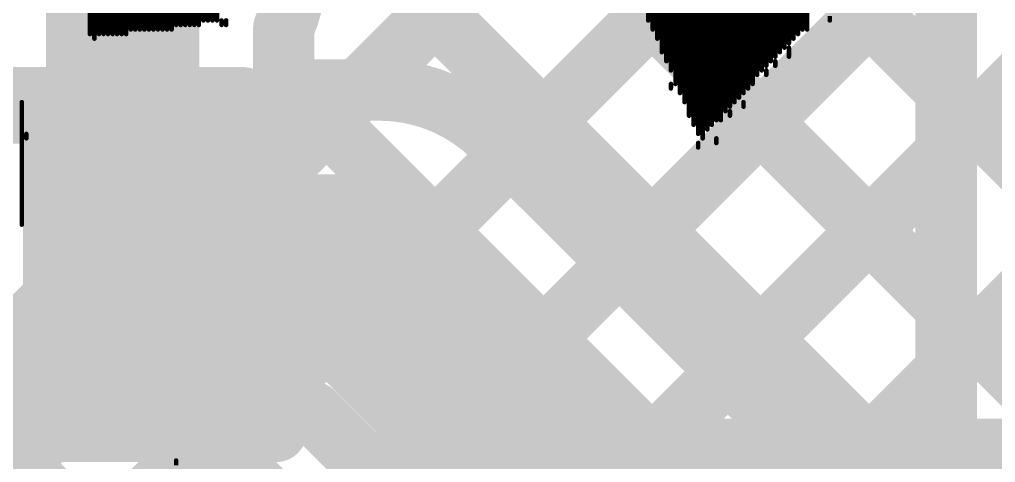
# Model space of a CAD drawing. Header units: millimetres. Extents: x 1.22 to 4.12, y 1.17 to 3.21.
# Drawn here: x 1.5581 to 1.6853, y 2.4304 to 2.4882 of the extents above; entities that cross this region are included whole.
import ezdxf

# ---------------------------------------------------------------- set-up
doc = ezdxf.new("R2010")
doc.units = ezdxf.units.MM
doc.header["$MEASUREMENT"] = 0
for name, color, linetype in [('BottomLayer', 5, 'Continuous'), ('BottomOverlay', 54, 'Continuous'), ('BottomPaste', 16, 'Continuous'), ('BottomSolder', 6, 'Continuous'), ('MultiLayer', 9, 'Continuous'), ('TopLayer', 1, 'Continuous'), ('TopOverlay', 2, 'Continuous')]:
    doc.layers.add(name, color=color, linetype=linetype)

# ---------------------------------------------------------------- blocks, each defined once
blk = doc.blocks.new('R__0402_B_23')
at = {"layer": 'BottomLayer'}
for points in [[(-0.0275, 0.0125), (-0.0275, -0.0125), (-0.0095, 0.0125), (-0.0095, -0.0125)], [(0.0095, 0.0125), (0.0095, -0.0125), (0.0275, 0.0125), (0.0275, -0.0125)]]:
    blk.add_solid(points, dxfattribs=at)
at = {"layer": 'BottomOverlay', "const_width": 0.01}
for points in [[(-0.034, 0.019), (-0.034, -0.019)], [(0.034, 0.019), (-0.034, 0.019)], [(0.034, 0.019), (0.034, -0.019)], [(0.034, -0.019), (-0.034, -0.019)]]:
    blk.add_lwpolyline(points, dxfattribs=at)
at = {"layer": 'BottomOverlay', "const_width": 0.005}
for points in [[(-0.0365, 0.019, 1), (-0.0315, 0.019, 1)], [(-0.0365, 0.019, 1), (-0.0315, 0.019, 1)], [(0.0315, 0.019, 1), (0.0365, 0.019, 1)], [(0.0315, 0.019, 1), (0.0365, 0.019, 1)], [(-0.0365, -0.019, 1), (-0.0315, -0.019, 1)], [(-0.0365, -0.019, 1), (-0.0315, -0.019, 1)], [(0.0315, -0.019, 1), (0.0365, -0.019, 1)], [(0.0315, -0.019, 1), (0.0365, -0.019, 1)]]:
    blk.add_lwpolyline(points, format="xyb", close=True, dxfattribs=at)
at = {"layer": 'BottomPaste'}
for points in [[(-0.0275, 0.0125), (-0.0275, -0.0125), (-0.0095, 0.0125), (-0.0095, -0.0125)], [(0.0095, 0.0125), (0.0095, -0.0125), (0.0275, 0.0125), (0.0275, -0.0125)]]:
    blk.add_solid(points, dxfattribs=at)
at = {"layer": 'BottomSolder'}
for points in [[(-0.0315, 0.0165), (-0.0315, -0.0165), (-0.0055, 0.0165), (-0.0055, -0.0165)], [(0.0055, 0.0165), (0.0055, -0.0165), (0.0315, 0.0165), (0.0315, -0.0165)]]:
    blk.add_solid(points, dxfattribs=at)

msp = doc.modelspace()

# ---------------------------------------------------------------- linework, layer by layer
at = {"layer": 'BottomLayer'}
for points, const_width in [([(1.464, 2.69379), (1.67883, 2.47895)], 0.008), ([(1.464, 2.6655), (1.67883, 2.45067)], 0.008), ([(1.464, 2.63722), (1.67883, 2.42238)], 0.008), ([(1.60219, 2.479), (1.67583, 2.55265)], 0.008), ([(1.62208, 2.47061), (1.67883, 2.52736)], 0.008), ([(1.5715, 2.458), (1.5715, 2.496)], 0.02), ([(1.63623, 2.45647), (1.67883, 2.49908)], 0.008), ([(1.67883, 2.48912), (1.67883, 2.49537)], 0.008), ([(1.67883, 2.48912), (1.67883, 2.49537)], 0.008), ([(1.67883, 2.44813), (1.67883, 2.48912)], 0.008), ([(1.5925, 2.479), (1.5925, 2.48709)], 0.008), ([(1.5925, 2.479), (1.605, 2.479)], 0.008), ([(1.61988, 2.47281), (1.66133, 2.43137)], 0.008), ([(1.65037, 2.44233), (1.67883, 2.4708)], 0.008), ([(1.5715, 2.458), (1.605, 2.458)], 0.02), ([(1.605, 2.458), (1.64652, 2.41648)], 0.02), ([(1.67883, 2.44187), (1.67883, 2.44813)], 0.008), ([(1.67883, 2.44187), (1.67883, 2.44813)], 0.008), ([(1.66417, 2.42785), (1.67883, 2.44251)], 0.008), ([(1.67883, 2.40088), (1.67883, 2.44187)], 0.008), ([(1.5915, 2.437), (1.5963, 2.437)], 0.008), ([(1.5963, 2.437), (1.62552, 2.40778)], 0.008), ([(1.53571, 2.41253), (1.55769, 2.4345)], 0.008), ([(1.55358, 2.4345), (1.57555, 2.41253)], 0.008), ([(1.5545, 2.4345), (1.5915, 2.4345)], 0.008), ([(1.564, 2.41253), (1.58597, 2.4345)], 0.008), ([(1.58187, 2.4345), (1.62552, 2.39085)], 0.008), ([(1.59153, 2.41177), (1.60653, 2.42677)], 0.008)]:
    msp.add_lwpolyline(points, dxfattribs=dict(at, const_width=const_width))
at = {"layer": 'BottomLayer', "const_width": 0.008}
for points in [[(1.5505, 2.48709, -1.223773), (1.59431, 2.496)], [(1.59431, 2.496, -0.100628), (1.5925, 2.48709)], [(1.605, 2.479, -0.198912), (1.61985, 2.47285)], [(1.605, 2.479, -0.199534), (1.61988, 2.47281)], [(1.66133, 2.43137, -0.199534), (1.66752, 2.41648)], [(1.66137, 2.43133, -0.198912), (1.66752, 2.41648)]]:
    msp.add_lwpolyline(points, format="xyb", dxfattribs=at)
at = {"layer": 'BottomLayer'}
for points, const_width in [([(1.56559, 2.496, 1), (1.57741, 2.496, 1)], 0.01181), ([(1.5665, 2.496, 1), (1.5765, 2.496, 1)], 0.01), ([(1.67683, 2.48912, 1), (1.68083, 2.48912, 1)], 0.004), ([(1.67683, 2.48912, 1), (1.68083, 2.48912, 1)], 0.004), ([(1.67683, 2.48912, 1), (1.68083, 2.48912, 1)], 0.004), ([(1.5905, 2.48709, 1), (1.5945, 2.48709, 1)], 0.004), ([(1.5905, 2.48709, 1), (1.5945, 2.48709, 1)], 0.004), ([(1.5905, 2.479, 1), (1.5945, 2.479, 1)], 0.004), ([(1.5905, 2.479, 1), (1.5945, 2.479, 1)], 0.004), ([(1.60019, 2.479, 1), (1.60419, 2.479, 1)], 0.004), ([(1.603, 2.479, 1), (1.607, 2.479, 1)], 0.004), ([(1.603, 2.479, 1), (1.607, 2.479, 1)], 0.004), ([(1.603, 2.479, 1), (1.607, 2.479, 1)], 0.004), ([(1.67683, 2.47895, 1), (1.68083, 2.47895, 1)], 0.004), ([(1.61785, 2.47285, 1), (1.62185, 2.47285, 1)], 0.004), ([(1.61788, 2.47281, 1), (1.62188, 2.47281, 1)], 0.004), ([(1.61788, 2.47281, 1), (1.62188, 2.47281, 1)], 0.004), ([(1.62008, 2.47061, 1), (1.62408, 2.47061, 1)], 0.004), ([(1.67683, 2.4708, 1), (1.68083, 2.4708, 1)], 0.004), ([(1.5665, 2.458, 1), (1.5765, 2.458, 1)], 0.01), ([(1.5665, 2.458, 1), (1.5765, 2.458, 1)], 0.01), ([(1.6, 2.458, 1), (1.61, 2.458, 1)], 0.01), ([(1.6, 2.458, 1), (1.61, 2.458, 1)], 0.01), ([(1.63423, 2.45647, 1), (1.63823, 2.45647, 1)], 0.004), ([(1.67683, 2.45067, 1), (1.68083, 2.45067, 1)], 0.004), ([(1.67683, 2.44813, 1), (1.68083, 2.44813, 1)], 0.004), ([(1.67683, 2.44813, 1), (1.68083, 2.44813, 1)], 0.004), ([(1.67683, 2.44813, 1), (1.68083, 2.44813, 1)], 0.004), ([(1.64837, 2.44233, 1), (1.65237, 2.44233, 1)], 0.004), ([(1.67683, 2.44251, 1), (1.68083, 2.44251, 1)], 0.004), ([(1.67683, 2.44187, 1), (1.68083, 2.44187, 1)], 0.004), ([(1.67683, 2.44187, 1), (1.68083, 2.44187, 1)], 0.004), ([(1.67683, 2.44187, 1), (1.68083, 2.44187, 1)], 0.004), ([(1.5895, 2.437, 1), (1.5935, 2.437, 1)], 0.004), ([(1.5943, 2.437, 1), (1.5983, 2.437, 1)], 0.004), ([(1.5943, 2.437, 1), (1.5983, 2.437, 1)], 0.004), ([(1.5525, 2.4345, 1), (1.5565, 2.4345, 1)], 0.004), ([(1.55569, 2.4345, 1), (1.55969, 2.4345, 1)], 0.004), ([(1.57987, 2.4345, 1), (1.58387, 2.4345, 1)], 0.004), ([(1.58397, 2.4345, 1), (1.58797, 2.4345, 1)], 0.004), ([(1.5895, 2.4345, 1), (1.5935, 2.4345, 1)], 0.004), ([(1.65933, 2.43137, 1), (1.66333, 2.43137, 1)], 0.004), ([(1.65933, 2.43137, 1), (1.66333, 2.43137, 1)], 0.004), ([(1.65937, 2.43133, 1), (1.66337, 2.43133, 1)], 0.004), ([(1.60453, 2.42677, 1), (1.60853, 2.42677, 1)], 0.004), ([(1.66217, 2.42785, 1), (1.66617, 2.42785, 1)], 0.004)]:
    msp.add_lwpolyline(points, format="xyb", close=True, dxfattribs=dict(at, const_width=const_width))
at = {"layer": 'MultiLayer', "const_width": 0.01181}
msp.add_lwpolyline([(1.56559, 2.496, 1), (1.57741, 2.496, 1)], format="xyb", close=True, dxfattribs=at)
at = {"layer": 'TopLayer'}
for points, const_width in [([(1.5925, 2.46931), (1.84819, 2.725)], 0.008), ([(1.464, 2.69379), (1.74721, 2.41058)], 0.008), ([(1.464, 2.6655), (1.71892, 2.41058)], 0.008), ([(1.464, 2.63722), (1.66908, 2.43214)], 0.008), ([(1.572, 2.42053), (1.7515, 2.60003)], 0.008), ([(1.6119, 2.43214), (1.7515, 2.57174)], 0.008), ([(1.64018, 2.43214), (1.75404, 2.546)], 0.008), ([(1.66847, 2.43214), (1.7545, 2.51818)], 0.008), ([(1.5715, 2.4525), (1.5715, 2.496)], 0.02), ([(1.5925, 2.4525), (1.5925, 2.48709)], 0.008), ([(1.5925, 2.48044), (1.64079, 2.43214)], 0.008), ([(1.551, 2.432), (1.5715, 2.4525)], 0.02), ([(1.5925, 2.45215), (1.61251, 2.43214)], 0.008), ([(1.551, 2.372), (1.551, 2.432)], 0.02), ([(1.572, 2.4233), (1.58631, 2.43762)], 0.008), ([(1.58253, 2.43383), (1.60633, 2.41004)], 0.008), ([(1.60802, 2.43214), (1.69302, 2.43214)], 0.008), ([(1.60802, 2.42827), (1.6119, 2.43214)], 0.008), ([(1.60802, 2.41039), (1.60802, 2.43214)], 0.008), ([(1.59153, 2.41177), (1.60802, 2.42827)], 0.008)]:
    msp.add_lwpolyline(points, dxfattribs=dict(at, const_width=const_width))
at = {"layer": 'TopLayer', "const_width": 0.008}
for points in [[(1.5505, 2.48709, -1.223773), (1.59431, 2.496)], [(1.59431, 2.496, -0.100628), (1.5925, 2.48709)], [(1.5925, 2.4525, -0.199534), (1.58631, 2.43762)], [(1.5925, 2.4525, -0.198912), (1.58635, 2.43765)]]:
    msp.add_lwpolyline(points, format="xyb", dxfattribs=at)
at = {"layer": 'TopLayer'}
for points, const_width in [([(1.56559, 2.496, 1), (1.57741, 2.496, 1)], 0.01181), ([(1.5665, 2.496, 1), (1.5765, 2.496, 1)], 0.01), ([(1.5905, 2.48709, 1), (1.5945, 2.48709, 1)], 0.004), ([(1.5905, 2.48709, 1), (1.5945, 2.48709, 1)], 0.004), ([(1.5905, 2.48044, 1), (1.5945, 2.48044, 1)], 0.004), ([(1.5905, 2.46931, 1), (1.5945, 2.46931, 1)], 0.004), ([(1.5665, 2.4525, 1), (1.5765, 2.4525, 1)], 0.01), ([(1.5665, 2.4525, 1), (1.5765, 2.4525, 1)], 0.01), ([(1.5905, 2.4525, 1), (1.5945, 2.4525, 1)], 0.004), ([(1.5905, 2.4525, 1), (1.5945, 2.4525, 1)], 0.004), ([(1.5905, 2.4525, 1), (1.5945, 2.4525, 1)], 0.004), ([(1.5905, 2.45215, 1), (1.5945, 2.45215, 1)], 0.004), ([(1.546, 2.432, 1), (1.556, 2.432, 1)], 0.01), ([(1.546, 2.432, 1), (1.556, 2.432, 1)], 0.01), ([(1.58431, 2.43762, 1), (1.58831, 2.43762, 1)], 0.004), ([(1.58431, 2.43762, 1), (1.58831, 2.43762, 1)], 0.004), ([(1.58435, 2.43765, 1), (1.58835, 2.43765, 1)], 0.004), ([(1.58053, 2.43383, 1), (1.58453, 2.43383, 1)], 0.004), ([(1.60602, 2.43214, 1), (1.61002, 2.43214, 1)], 0.004), ([(1.60602, 2.43214, 1), (1.61002, 2.43214, 1)], 0.004), ([(1.6099, 2.43214, 1), (1.6139, 2.43214, 1)], 0.004), ([(1.6099, 2.43214, 1), (1.6139, 2.43214, 1)], 0.004), ([(1.61051, 2.43214, 1), (1.61451, 2.43214, 1)], 0.004), ([(1.63818, 2.43214, 1), (1.64218, 2.43214, 1)], 0.004), ([(1.63879, 2.43214, 1), (1.64279, 2.43214, 1)], 0.004), ([(1.66647, 2.43214, 1), (1.67047, 2.43214, 1)], 0.004), ([(1.66708, 2.43214, 1), (1.67108, 2.43214, 1)], 0.004), ([(1.60602, 2.42827, 1), (1.61002, 2.42827, 1)], 0.004), ([(1.60602, 2.42827, 1), (1.61002, 2.42827, 1)], 0.004)]:
    msp.add_lwpolyline(points, format="xyb", close=True, dxfattribs=dict(at, const_width=const_width))
at = {"layer": 'TopOverlay', "const_width": 0.000592}
for points in [[(1.64, 2.48807), (1.64, 2.5851)], [(1.64059, 2.48689), (1.64059, 2.5845)], [(1.64118, 2.4857), (1.64118, 2.58391)], [(1.64177, 2.48393), (1.64177, 2.58332)], [(1.64236, 2.48275), (1.64236, 2.58273)], [(1.64296, 2.48156), (1.64296, 2.58214)], [(1.64355, 2.47979), (1.64355, 2.58095)], [(1.64414, 2.47861), (1.64414, 2.58036)], [(1.64473, 2.47742), (1.64473, 2.57977)], [(1.64532, 2.47565), (1.64532, 2.57918)], [(1.64591, 2.47446), (1.64591, 2.57859)], [(1.6465, 2.47328), (1.6465, 2.578)], [(1.6471, 2.47269), (1.6471, 2.5774)], [(1.64769, 2.47387), (1.64769, 2.57681)], [(1.64828, 2.47446), (1.64828, 2.57622)], [(1.64887, 2.47506), (1.64887, 2.57563)], [(1.64946, 2.47506), (1.64946, 2.57504)], [(1.65005, 2.47624), (1.65005, 2.57385)], [(1.65065, 2.47683), (1.65065, 2.57326)], [(1.65124, 2.47742), (1.65124, 2.57267)], [(1.65183, 2.47801), (1.65183, 2.57267)], [(1.65242, 2.47861), (1.65242, 2.57149)], [(1.65301, 2.4792), (1.65301, 2.5709)], [(1.6542, 2.48097), (1.6542, 2.5709)], [(1.6536, 2.47979), (1.6536, 2.56971)], [(1.65479, 2.48156), (1.65479, 2.56912)], [(1.65538, 2.48216), (1.65538, 2.56794)], [(1.65597, 2.48275), (1.65597, 2.56735)], [(1.65656, 2.48334), (1.65656, 2.56616)], [(1.65715, 2.48393), (1.65715, 2.56616)], [(1.65775, 2.48452), (1.65775, 2.56498)], [(1.65834, 2.48511), (1.65834, 2.56439)], [(1.65893, 2.4857), (1.65893, 2.5638)], [(1.65952, 2.4863), (1.65952, 2.56321)], [(1.66011, 2.48689), (1.66011, 2.56261)], [(1.6607, 2.48689), (1.6607, 2.56261)], [(1.58024, 2.48748), (1.58024, 2.5005)], [(1.58084, 2.48748), (1.58084, 2.5005)], [(1.58143, 2.48748), (1.58143, 2.5005)], [(1.58202, 2.48807), (1.58202, 2.5005)], [(1.58261, 2.48807), (1.58261, 2.5005)], [(1.5832, 2.48807), (1.5832, 2.50109)], [(1.58379, 2.48807), (1.58379, 2.50109)], [(1.57374, 2.48689), (1.57374, 2.49931)], [(1.57433, 2.48689), (1.57433, 2.49931)], [(1.57492, 2.48689), (1.57492, 2.49931)], [(1.57551, 2.48689), (1.57551, 2.49931)], [(1.5761, 2.48689), (1.5761, 2.49931)], [(1.5767, 2.48689), (1.5767, 2.49931)], [(1.57729, 2.48689), (1.57729, 2.49931)], [(1.57788, 2.48689), (1.57788, 2.4999)], [(1.57847, 2.48748), (1.57847, 2.4999)], [(1.57906, 2.48748), (1.57906, 2.4999)], [(1.57965, 2.48748), (1.57965, 2.4999)], [(1.56723, 2.4863), (1.56723, 2.49872)], [(1.56782, 2.4857), (1.56782, 2.49872)], [(1.56841, 2.4863), (1.56841, 2.49872)], [(1.569, 2.4863), (1.569, 2.49872)], [(1.5696, 2.4863), (1.5696, 2.49872)], [(1.57019, 2.4863), (1.57019, 2.49872)], [(1.57078, 2.4863), (1.57078, 2.49872)], [(1.57137, 2.4863), (1.57137, 2.49872)], [(1.57196, 2.4863), (1.57196, 2.49872)], [(1.57255, 2.48689), (1.57255, 2.49872)], [(1.57315, 2.48689), (1.57315, 2.49872)], [(1.58439, 2.48748), (1.58439, 2.48807)], [(1.58498, 2.48748), (1.58498, 2.48807)], [(1.66366, 2.48807), (1.66366, 2.48866)], [(1.65834, 2.48334), (1.65834, 2.48452)], [(1.65656, 2.48216), (1.65656, 2.48275)], [(1.65538, 2.48097), (1.65538, 2.48156)], [(1.64296, 2.4792), (1.64296, 2.47979)], [(1.55836, 2.46145), (1.55836, 2.47742)], [(1.65065, 2.47565), (1.65065, 2.47624)], [(1.65242, 2.47683), (1.65242, 2.47742)], [(1.55895, 2.47269), (1.55895, 2.47328)], [(1.64887, 2.4721), (1.64887, 2.47269)], [(1.6465, 2.47151), (1.6465, 2.4721)], [(1.57847, 2.43009), (1.57847, 2.43069)]]:
    msp.add_lwpolyline(points, dxfattribs=at)
at = {"layer": 'TopOverlay', "const_width": 0.000296}
for points in [[(1.58187, 2.48807, 1), (1.58217, 2.48807, 1)], [(1.58246, 2.48807, 1), (1.58276, 2.48807, 1)], [(1.58305, 2.48807, 1), (1.58335, 2.48807, 1)], [(1.58365, 2.48807, 1), (1.58394, 2.48807, 1)], [(1.58424, 2.48807, 1), (1.58453, 2.48807, 1)], [(1.58483, 2.48807, 1), (1.58513, 2.48807, 1)], [(1.63985, 2.48807, 1), (1.64015, 2.48807, 1)], [(1.66351, 2.48807, 1), (1.66381, 2.48807, 1)], [(1.57241, 2.48689, 1), (1.5727, 2.48689, 1)], [(1.573, 2.48689, 1), (1.57329, 2.48689, 1)], [(1.57359, 2.48689, 1), (1.57388, 2.48689, 1)], [(1.57418, 2.48689, 1), (1.57448, 2.48689, 1)], [(1.57477, 2.48689, 1), (1.57507, 2.48689, 1)], [(1.57536, 2.48689, 1), (1.57566, 2.48689, 1)], [(1.57596, 2.48689, 1), (1.57625, 2.48689, 1)], [(1.57655, 2.48689, 1), (1.57684, 2.48689, 1)], [(1.57714, 2.48689, 1), (1.57743, 2.48689, 1)], [(1.57773, 2.48689, 1), (1.57803, 2.48689, 1)], [(1.57832, 2.48748, 1), (1.57862, 2.48748, 1)], [(1.57891, 2.48748, 1), (1.57921, 2.48748, 1)], [(1.57951, 2.48748, 1), (1.5798, 2.48748, 1)], [(1.5801, 2.48748, 1), (1.58039, 2.48748, 1)], [(1.58069, 2.48748, 1), (1.58098, 2.48748, 1)], [(1.58128, 2.48748, 1), (1.58158, 2.48748, 1)], [(1.58424, 2.48748, 1), (1.58453, 2.48748, 1)], [(1.58483, 2.48748, 1), (1.58513, 2.48748, 1)], [(1.64044, 2.48689, 1), (1.64074, 2.48689, 1)], [(1.65996, 2.48689, 1), (1.66026, 2.48689, 1)], [(1.66056, 2.48689, 1), (1.66085, 2.48689, 1)], [(1.56708, 2.4863, 1), (1.56738, 2.4863, 1)], [(1.56767, 2.4857, 1), (1.56797, 2.4857, 1)], [(1.56826, 2.4863, 1), (1.56856, 2.4863, 1)], [(1.56886, 2.4863, 1), (1.56915, 2.4863, 1)], [(1.56945, 2.4863, 1), (1.56974, 2.4863, 1)], [(1.57004, 2.4863, 1), (1.57034, 2.4863, 1)], [(1.57063, 2.4863, 1), (1.57093, 2.4863, 1)], [(1.57122, 2.4863, 1), (1.57152, 2.4863, 1)], [(1.57181, 2.4863, 1), (1.57211, 2.4863, 1)], [(1.64103, 2.4857, 1), (1.64133, 2.4857, 1)], [(1.65819, 2.48511, 1), (1.65848, 2.48511, 1)], [(1.65878, 2.4857, 1), (1.65908, 2.4857, 1)], [(1.65937, 2.4863, 1), (1.65967, 2.4863, 1)], [(1.64162, 2.48393, 1), (1.64192, 2.48393, 1)], [(1.65701, 2.48393, 1), (1.6573, 2.48393, 1)], [(1.6576, 2.48452, 1), (1.65789, 2.48452, 1)], [(1.65819, 2.48452, 1), (1.65848, 2.48452, 1)], [(1.64222, 2.48275, 1), (1.64251, 2.48275, 1)], [(1.65582, 2.48275, 1), (1.65612, 2.48275, 1)], [(1.65641, 2.48334, 1), (1.65671, 2.48334, 1)], [(1.65641, 2.48275, 1), (1.65671, 2.48275, 1)], [(1.65819, 2.48334, 1), (1.65848, 2.48334, 1)], [(1.64281, 2.48156, 1), (1.6431, 2.48156, 1)], [(1.65464, 2.48156, 1), (1.65494, 2.48156, 1)], [(1.65523, 2.48216, 1), (1.65553, 2.48216, 1)], [(1.65523, 2.48156, 1), (1.65553, 2.48156, 1)], [(1.65641, 2.48216, 1), (1.65671, 2.48216, 1)], [(1.65405, 2.48097, 1), (1.65434, 2.48097, 1)], [(1.65523, 2.48097, 1), (1.65553, 2.48097, 1)], [(1.64281, 2.47979, 1), (1.6431, 2.47979, 1)], [(1.64281, 2.4792, 1), (1.6431, 2.4792, 1)], [(1.6434, 2.47979, 1), (1.64369, 2.47979, 1)], [(1.65286, 2.4792, 1), (1.65316, 2.4792, 1)], [(1.65346, 2.47979, 1), (1.65375, 2.47979, 1)], [(1.64399, 2.47861, 1), (1.64429, 2.47861, 1)], [(1.65168, 2.47801, 1), (1.65198, 2.47801, 1)], [(1.65227, 2.47861, 1), (1.65257, 2.47861, 1)], [(1.55821, 2.47742, 1), (1.5585, 2.47742, 1)], [(1.64458, 2.47742, 1), (1.64488, 2.47742, 1)], [(1.64991, 2.47624, 1), (1.6502, 2.47624, 1)], [(1.6505, 2.47683, 1), (1.65079, 2.47683, 1)], [(1.6505, 2.47624, 1), (1.65079, 2.47624, 1)], [(1.65109, 2.47742, 1), (1.65139, 2.47742, 1)], [(1.65227, 2.47742, 1), (1.65257, 2.47742, 1)], [(1.65227, 2.47683, 1), (1.65257, 2.47683, 1)], [(1.64517, 2.47565, 1), (1.64547, 2.47565, 1)], [(1.64872, 2.47506, 1), (1.64902, 2.47506, 1)], [(1.64932, 2.47506, 1), (1.64961, 2.47506, 1)], [(1.6505, 2.47565, 1), (1.65079, 2.47565, 1)], [(1.64577, 2.47446, 1), (1.64606, 2.47446, 1)], [(1.64754, 2.47387, 1), (1.64784, 2.47387, 1)], [(1.64813, 2.47446, 1), (1.64843, 2.47446, 1)], [(1.5588, 2.47328, 1), (1.55909, 2.47328, 1)], [(1.5588, 2.47269, 1), (1.55909, 2.47269, 1)], [(1.64636, 2.47328, 1), (1.64665, 2.47328, 1)], [(1.64695, 2.47269, 1), (1.64724, 2.47269, 1)], [(1.64872, 2.47269, 1), (1.64902, 2.47269, 1)], [(1.64636, 2.4721, 1), (1.64665, 2.4721, 1)], [(1.64636, 2.47151, 1), (1.64665, 2.47151, 1)], [(1.64872, 2.4721, 1), (1.64902, 2.4721, 1)], [(1.55821, 2.46145, 1), (1.5585, 2.46145, 1)], [(1.57832, 2.43069, 1), (1.57862, 2.43069, 1)]]:
    msp.add_lwpolyline(points, format="xyb", close=True, dxfattribs=at)

# ---------------------------------------------------------------- block references
at = {"rotation": 180}
msp.add_blockref('R__0402_B_23', (1.553, 2.458), dxfattribs=at)

doc.saveas('drawing.dxf')
